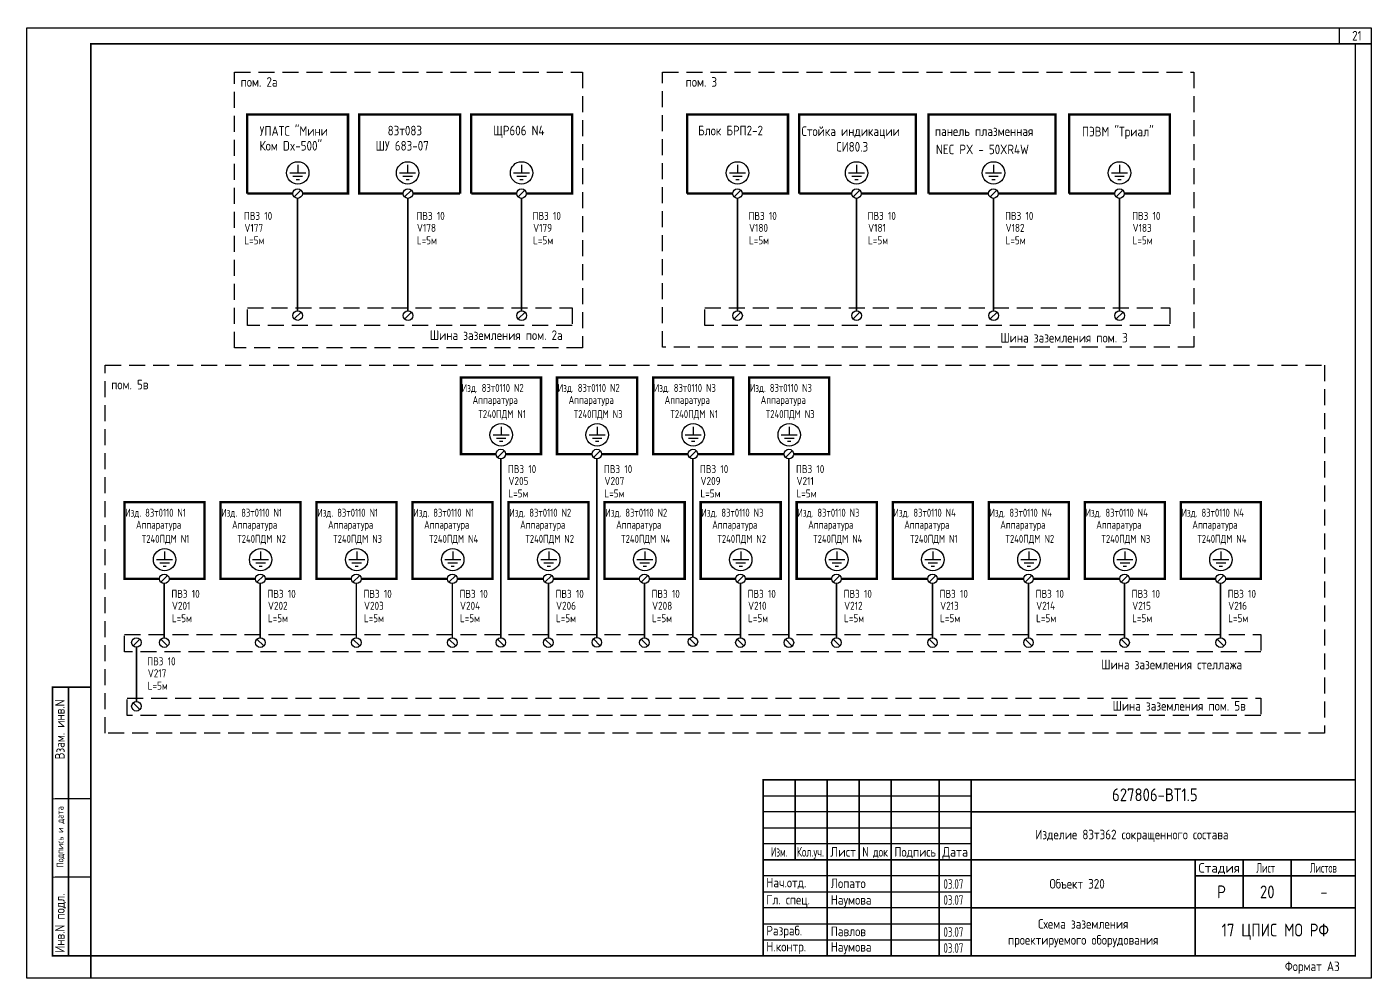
# Model space of a CAD drawing. Header units: millimetres. Extents: x -1014 to 2091, y -2505 to -1739.
# Drawn here: x 329.9 to 750.2, y -2505.4 to -2207.9 of the extents above; entities that cross this region are included whole.
import ezdxf
from ezdxf.enums import TextEntityAlignment as Align

# ---------------------------------------------------------------- set-up
doc = ezdxf.new("R2010")
doc.units = ezdxf.units.MM
doc.linetypes.add('DASHED', pattern=[0.75, 0.5, -0.25])
for name, color, linetype in [('Equipment', 7, 'Continuous'), ('FORMAT', 7, 'Continuous'), ('OBOR', 7, 'Continuous')]:
    doc.layers.add(name, color=color, linetype=linetype)
doc.styles.add('SIMPLEX', font='simplex.shx', dxfattribs={"width": 0.75})
doc.styles.add('SN', font='Simplex.shx', dxfattribs={"width": 0.8, "oblique": 15})
doc.styles.add('ЕСКД', font='simplex.shx', dxfattribs={"width": 0.8, "height": 2.5})

msp = doc.modelspace()

# ---------------------------------------------------------------- linework, layer by layer
at = {"linetype": 'Continuous'}
for points, const_width in [([(749.92, -2213.15), (739.92, -2213.15), (739.92, -2208.15)], 0.5), ([(349.92, -2414.15), (337.92, -2414.15), (337.92, -2498.15), (349.92, -2498.15)], 0.5), ([(342.92, -2414.15), (342.92, -2498.15)], 0.5), ([(337.81, -2449.08), (349.92, -2449.08)], 0.35), ([(337.81, -2473.58), (349.92, -2473.58)], 0.35), ([(694.92, -2473.15), (744.92, -2473.15)], 0.5)]:
    msp.add_lwpolyline(points, dxfattribs=dict(at, const_width=const_width))
at = {"layer": 'Equipment'}
for p, q in [((414.53, -2251.03), (414.53, -2253.53)), ((448.85, -2251.03), (448.85, -2253.53)), ((484.46, -2251.03), (484.46, -2253.53)), ((551.91, -2251.03), (551.91, -2253.53)), ((589.11, -2251.03), (589.11, -2253.53)), ((631.88, -2251.03), (631.88, -2253.53)), ((671.26, -2251.03), (671.26, -2253.53)), ((412.03, -2253.53), (417.03, -2253.53)), ((413.03, -2254.53), (416.03, -2254.53)), ((414.03, -2255.53), (415.03, -2255.53)), ((446.35, -2253.53), (451.35, -2253.53)), ((447.35, -2254.53), (450.35, -2254.53)), ((448.35, -2255.53), (449.35, -2255.53)), ((481.96, -2253.53), (486.96, -2253.53)), ((482.96, -2254.53), (485.96, -2254.53)), ((483.96, -2255.53), (484.96, -2255.53)), ((549.41, -2253.53), (554.41, -2253.53)), ((550.41, -2254.53), (553.41, -2254.53)), ((551.41, -2255.53), (552.41, -2255.53)), ((586.61, -2253.53), (591.61, -2253.53)), ((587.61, -2254.53), (590.61, -2254.53)), ((588.61, -2255.53), (589.61, -2255.53)), ((629.38, -2253.53), (634.38, -2253.53)), ((630.38, -2254.53), (633.38, -2254.53)), ((631.38, -2255.53), (632.38, -2255.53)), ((668.76, -2253.53), (673.76, -2253.53)), ((669.76, -2254.53), (672.76, -2254.53)), ((670.76, -2255.53), (671.76, -2255.53)), ((475.58, -2335.36), (480.58, -2335.36)), ((476.58, -2336.36), (479.58, -2336.36)), ((478.08, -2332.86), (478.08, -2335.36)), ((505.58, -2335.36), (510.58, -2335.36)), ((506.58, -2336.36), (509.58, -2336.36)), ((508.08, -2332.86), (508.08, -2335.36)), ((535.58, -2335.36), (540.58, -2335.36)), ((536.58, -2336.36), (539.58, -2336.36)), ((538.08, -2332.86), (538.08, -2335.36)), ((565.58, -2335.36), (570.58, -2335.36)), ((566.58, -2336.36), (569.58, -2336.36)), ((568.08, -2332.86), (568.08, -2335.36)), ((477.58, -2337.36), (478.58, -2337.36)), ((507.58, -2337.36), (508.58, -2337.36)), ((537.58, -2337.36), (538.58, -2337.36)), ((567.58, -2337.36), (568.58, -2337.36)), ((370.44, -2374.35), (375.44, -2374.35)), ((372.94, -2371.85), (372.94, -2374.35)), ((400.44, -2374.35), (405.44, -2374.35)), ((402.94, -2371.85), (402.94, -2374.35)), ((430.44, -2374.35), (435.44, -2374.35)), ((432.94, -2371.85), (432.94, -2374.35)), ((460.44, -2374.35), (465.44, -2374.35)), ((462.94, -2371.85), (462.94, -2374.35)), ((490.44, -2374.35), (495.44, -2374.35)), ((492.94, -2371.85), (492.94, -2374.35)), ((520.44, -2374.35), (525.44, -2374.35)), ((522.94, -2371.85), (522.94, -2374.35)), ((550.44, -2374.35), (555.44, -2374.35)), ((552.94, -2371.85), (552.94, -2374.35)), ((580.44, -2374.35), (585.44, -2374.35)), ((582.94, -2371.85), (582.94, -2374.35)), ((610.44, -2374.35), (615.44, -2374.35)), ((612.94, -2371.85), (612.94, -2374.35)), ((640.44, -2374.35), (645.44, -2374.35)), ((642.94, -2371.85), (642.94, -2374.35)), ((670.44, -2374.35), (675.44, -2374.35)), ((672.94, -2371.85), (672.94, -2374.35)), ((700.44, -2374.35), (705.44, -2374.35)), ((702.94, -2371.85), (702.94, -2374.35)), ((371.44, -2375.35), (374.44, -2375.35)), ((372.44, -2376.35), (373.44, -2376.35)), ((401.44, -2375.35), (404.44, -2375.35)), ((402.44, -2376.35), (403.44, -2376.35)), ((431.44, -2375.35), (434.44, -2375.35)), ((432.44, -2376.35), (433.44, -2376.35)), ((461.44, -2375.35), (464.44, -2375.35)), ((462.44, -2376.35), (463.44, -2376.35)), ((491.44, -2375.35), (494.44, -2375.35)), ((492.44, -2376.35), (493.44, -2376.35)), ((521.44, -2375.35), (524.44, -2375.35)), ((522.44, -2376.35), (523.44, -2376.35)), ((551.44, -2375.35), (554.44, -2375.35)), ((552.44, -2376.35), (553.44, -2376.35)), ((581.44, -2375.35), (584.44, -2375.35)), ((582.44, -2376.35), (583.44, -2376.35)), ((611.44, -2375.35), (614.44, -2375.35)), ((612.44, -2376.35), (613.44, -2376.35)), ((641.44, -2375.35), (644.44, -2375.35)), ((642.44, -2376.35), (643.44, -2376.35)), ((671.44, -2375.35), (674.44, -2375.35)), ((672.44, -2376.35), (673.44, -2376.35)), ((701.44, -2375.35), (704.44, -2375.35)), ((702.44, -2376.35), (703.44, -2376.35))]:
    msp.add_line(p, q, dxfattribs=at)
at = {"layer": 'Equipment', "linetype": 'DASHED', "ltscale": 10}
for points in [[(394.8, -2222.06), (503.46, -2222.06), (503.46, -2308.14), (394.8, -2308.14)], [(528.48, -2222.06), (694.52, -2222.06), (694.52, -2308.01), (528.48, -2308.01)], [(398.78, -2295.67), (500.23, -2295.67), (500.23, -2301.17), (398.78, -2301.17)], [(541.7, -2295.67), (687, -2295.67), (687, -2301.17), (541.7, -2301.17)], [(735.34, -2428.59), (354.37, -2428.59), (354.37, -2313.63), (735.34, -2313.63)], [(360.37, -2397.7), (715.4, -2397.7), (715.4, -2403.2), (360.37, -2403.2)], [(361.28, -2417.59), (715.4, -2417.59), (715.4, -2423.09), (361.28, -2423.09)]]:
    msp.add_lwpolyline(points, close=True, dxfattribs=at)
at = {"layer": 'Equipment'}
for points in [[(415.54, -2258.91), (413.42, -2261.03)], [(450.02, -2258.91), (447.9, -2261.03)], [(485.5, -2258.91), (483.38, -2261.03)], [(552.95, -2258.91), (550.83, -2261.03)], [(590.15, -2258.91), (588.03, -2261.03)], [(632.92, -2258.91), (630.8, -2261.03)], [(672.31, -2258.91), (670.18, -2261.03)], [(415.57, -2297.03), (413.45, -2299.15)], [(450.06, -2297.04), (447.94, -2299.16)], [(485.54, -2297.04), (483.42, -2299.16)], [(552.99, -2297.04), (550.87, -2299.16)], [(590.18, -2297.04), (588.06, -2299.16)], [(632.99, -2297.04), (630.87, -2299.16)], [(672.38, -2297.04), (670.25, -2299.16)], [(479.03, -2340.3), (476.91, -2342.43)], [(509.03, -2340.3), (506.91, -2342.43)], [(539.03, -2340.3), (536.91, -2342.43)], [(569.03, -2340.3), (566.91, -2342.43)], [(373.89, -2379.29), (371.77, -2381.41)], [(403.89, -2379.29), (401.77, -2381.41)], [(433.89, -2379.29), (431.77, -2381.41)], [(463.89, -2379.29), (461.77, -2381.41)], [(493.89, -2379.29), (491.77, -2381.41)], [(523.89, -2379.29), (521.77, -2381.41)], [(553.89, -2379.29), (551.77, -2381.41)], [(583.89, -2379.29), (581.77, -2381.41)], [(613.89, -2379.29), (611.77, -2381.41)], [(643.89, -2379.29), (641.77, -2381.41)], [(673.89, -2379.29), (671.77, -2381.41)], [(703.89, -2379.29), (701.77, -2381.41)], [(365.2, -2399.17), (363.08, -2401.3)], [(371.77, -2399.2), (373.89, -2401.32)], [(401.77, -2399.2), (403.89, -2401.32)], [(431.77, -2399.2), (433.89, -2401.32)], [(461.77, -2399.2), (463.89, -2401.32)], [(476.91, -2399.17), (479.03, -2401.29)], [(491.77, -2399.2), (493.89, -2401.32)], [(506.91, -2399.13), (509.03, -2401.25)], [(521.77, -2399.2), (523.89, -2401.32)], [(536.91, -2398.95), (539.03, -2401.07)], [(551.77, -2399.2), (553.89, -2401.32)], [(566.91, -2399.22), (569.03, -2401.34)], [(581.77, -2399.2), (583.89, -2401.32)], [(611.77, -2399.2), (613.89, -2401.32)], [(641.77, -2399.2), (643.89, -2401.32)], [(671.77, -2399.2), (673.89, -2401.32)], [(701.77, -2399.2), (703.89, -2401.32)], [(363.08, -2419.09), (365.2, -2421.21)]]:
    msp.add_lwpolyline(points, dxfattribs=at)
at = {"layer": 'Equipment', "const_width": 0.5}
for points in [[(414.48, -2261.47), (414.48, -2296.59)], [(448.96, -2261.47), (448.96, -2296.6)], [(484.44, -2261.47), (484.44, -2296.6)], [(551.89, -2261.47), (551.89, -2296.6)], [(589.09, -2261.47), (589.09, -2296.6)], [(631.86, -2261.47), (631.86, -2296.6)], [(671.25, -2261.47), (671.25, -2296.6)], [(477.97, -2342.86), (477.97, -2398.73)], [(507.97, -2342.86), (507.97, -2398.69)], [(537.97, -2342.86), (537.97, -2398.51)], [(567.97, -2342.86), (567.97, -2398.78)], [(372.83, -2381.85), (372.83, -2398.76)], [(402.83, -2381.85), (402.83, -2398.76)], [(432.83, -2381.85), (432.83, -2398.76)], [(462.83, -2381.85), (462.83, -2398.76)], [(492.83, -2381.85), (492.83, -2398.76)], [(522.83, -2381.85), (522.83, -2398.76)], [(552.83, -2381.85), (552.83, -2398.76)], [(582.83, -2381.85), (582.83, -2398.76)], [(612.83, -2381.85), (612.83, -2398.76)], [(642.83, -2381.85), (642.83, -2398.76)], [(672.83, -2381.85), (672.83, -2398.76)], [(702.83, -2381.85), (702.83, -2398.76)], [(364.14, -2401.74), (364.14, -2418.65)]]:
    msp.add_lwpolyline(points, dxfattribs=at)
at = {"layer": 'Equipment'}
for centre, radius in [((414.53, -2253.53), 3.5), ((448.85, -2253.53), 3.5), ((484.46, -2253.53), 3.5), ((551.91, -2253.53), 3.5), ((589.11, -2253.53), 3.5), ((631.88, -2253.53), 3.5), ((671.26, -2253.53), 3.5), ((414.48, -2259.97), 1.5), ((448.96, -2259.97), 1.5), ((484.44, -2259.97), 1.5), ((551.89, -2259.97), 1.5), ((589.09, -2259.97), 1.5), ((631.86, -2259.97), 1.5), ((671.25, -2259.97), 1.5), ((414.51, -2298.09), 1.5), ((449, -2298.1), 1.5), ((484.48, -2298.1), 1.5), ((551.93, -2298.1), 1.5), ((589.12, -2298.1), 1.5), ((631.93, -2298.1), 1.5), ((671.31, -2298.1), 1.5), ((478.08, -2335.36), 3.5), ((508.08, -2335.36), 3.5), ((538.08, -2335.36), 3.5), ((568.08, -2335.36), 3.5), ((477.97, -2341.36), 1.5), ((507.97, -2341.36), 1.5), ((537.97, -2341.36), 1.5), ((567.97, -2341.36), 1.5), ((372.94, -2374.35), 3.5), ((402.94, -2374.35), 3.5), ((432.94, -2374.35), 3.5), ((462.94, -2374.35), 3.5), ((492.94, -2374.35), 3.5), ((522.94, -2374.35), 3.5), ((552.94, -2374.35), 3.5), ((582.94, -2374.35), 3.5), ((612.94, -2374.35), 3.5), ((642.94, -2374.35), 3.5), ((672.94, -2374.35), 3.5), ((702.94, -2374.35), 3.5), ((372.83, -2380.35), 1.5), ((402.83, -2380.35), 1.5), ((432.83, -2380.35), 1.5), ((462.83, -2380.35), 1.5), ((492.83, -2380.35), 1.5), ((522.83, -2380.35), 1.5), ((552.83, -2380.35), 1.5), ((582.83, -2380.35), 1.5), ((612.83, -2380.35), 1.5), ((642.83, -2380.35), 1.5), ((672.83, -2380.35), 1.5), ((702.83, -2380.35), 1.5), ((364.14, -2400.24), 1.5), ((372.83, -2400.26), 1.5), ((402.83, -2400.26), 1.5), ((432.83, -2400.26), 1.5), ((462.83, -2400.26), 1.5), ((477.97, -2400.23), 1.5), ((492.83, -2400.26), 1.5), ((507.97, -2400.19), 1.5), ((522.83, -2400.26), 1.5), ((537.97, -2400.01), 1.5), ((552.83, -2400.26), 1.5), ((567.97, -2400.28), 1.5), ((582.83, -2400.26), 1.5), ((612.83, -2400.26), 1.5), ((642.83, -2400.26), 1.5), ((672.83, -2400.26), 1.5), ((702.83, -2400.26), 1.5), ((364.14, -2420.15), 1.5)]:
    msp.add_circle(centre, radius, dxfattribs=at)
at = {"layer": 'FORMAT', "ltscale": 10}
for p, q in [((559.92, -2448.15), (624.92, -2448.15)), ((624.92, -2453.15), (559.92, -2453.15)), ((559.92, -2458.15), (624.92, -2458.15)), ((624.92, -2463.15), (559.92, -2463.15)), ((624.92, -2473.15), (559.92, -2473.15)), ((559.92, -2478.15), (624.92, -2478.15)), ((624.92, -2483.15), (559.92, -2483.15)), ((559.92, -2488.15), (624.92, -2488.15)), ((559.92, -2493.15), (624.92, -2493.15))]:
    msp.add_line(p, q, dxfattribs=at)
msp.add_lwpolyline([(329.92, -2505.15), (329.92, -2208.15), (749.92, -2208.15), (749.92, -2505.15), (329.92, -2505.15)], dxfattribs=at)
at = {"layer": 'FORMAT', "ltscale": 10, "const_width": 0.5}
for points in [[(349.92, -2505.15), (349.92, -2213.15), (744.92, -2213.15), (744.92, -2498.15), (349.92, -2498.15)], [(559.92, -2498.15), (559.92, -2443.15), (744.92, -2443.15)], [(569.92, -2443.15), (569.92, -2468.15)], [(579.92, -2443.15), (579.92, -2498.15)], [(589.92, -2443.15), (589.92, -2468.15)], [(599.92, -2443.15), (599.92, -2498.15)], [(614.92, -2443.15), (614.92, -2498.15)], [(624.92, -2443.15), (624.92, -2498.15)], [(624.92, -2453.15), (744.92, -2453.15)], [(559.92, -2468.15), (744.92, -2468.15)], [(694.92, -2468.15), (694.92, -2498.15)], [(709.92, -2468.15), (709.92, -2483.15)], [(724.92, -2468.15), (724.92, -2483.15)], [(624.92, -2483.15), (744.92, -2483.15)]]:
    msp.add_lwpolyline(points, dxfattribs=at)
at = {"layer": 'FORMAT', "linetype": 'Continuous', "const_width": 0.5}
msp.add_lwpolyline([(337.92, -2414.15), (349.92, -2414.15)], dxfattribs=at)
at = {"layer": 'FORMAT', "linetype": 'Continuous'}
for points in [[(349.92, -2498.15), (337.92, -2498.15), (337.92, -2414.15)], [(342.92, -2414.15), (342.92, -2498.15)], [(349.92, -2449.08), (338.7, -2449.08)], [(349.92, -2473.58), (338.7, -2473.58)], [(694.92, -2473.15), (744.92, -2473.15)]]:
    msp.add_lwpolyline(points, dxfattribs=at)
at = {"layer": 'OBOR', "color": 0, "const_width": 0.75}
for points in [[(398.73, -2259.97), (398.73, -2259.97), (398.73, -2235.24), (430.23, -2235.24), (430.23, -2259.97), (415.98, -2259.97)], [(447.46, -2259.97), (433.73, -2259.97), (433.73, -2235.24), (465.23, -2235.24), (465.23, -2259.97), (465.23, -2259.97)], [(468.73, -2259.97), (468.73, -2259.97), (468.73, -2235.24), (500.23, -2235.24), (500.23, -2259.97), (485.94, -2259.97)], [(536.18, -2259.97), (536.18, -2259.97), (536.18, -2235.24), (567.68, -2235.24), (567.68, -2259.97), (553.39, -2259.97)], [(571.18, -2259.97), (571.18, -2259.97), (571.18, -2235.24), (607.61, -2235.24), (607.61, -2259.97), (590.59, -2259.97)], [(611.59, -2259.97), (611.59, -2259.97), (611.59, -2235.24), (651.27, -2235.24), (651.27, -2259.97), (633.36, -2259.97)], [(655.5, -2259.97), (655.5, -2259.97), (655.5, -2235.24), (687, -2235.24), (687, -2259.97), (672.75, -2259.97)], [(412.98, -2259.97), (398.73, -2259.97)], [(465.23, -2259.97), (450.46, -2259.97)], [(482.94, -2259.97), (468.73, -2259.97)], [(550.39, -2259.97), (536.18, -2259.97)], [(587.59, -2259.97), (571.18, -2259.97)], [(630.36, -2259.97), (611.59, -2259.97)], [(669.75, -2259.97), (655.5, -2259.97)], [(669.75, -2259.97), (655.5, -2259.97)], [(476.53, -2341.36), (465.53, -2341.36), (465.53, -2317.44), (490.53, -2317.44), (490.53, -2341.36), (479.53, -2341.36)], [(506.53, -2341.36), (495.53, -2341.36), (495.53, -2317.44), (520.53, -2317.44), (520.53, -2341.36), (509.53, -2341.36)], [(536.53, -2341.36), (525.53, -2341.36), (525.53, -2317.44), (550.53, -2317.44), (550.53, -2341.36), (539.53, -2341.36)], [(566.53, -2341.36), (555.53, -2341.36), (555.53, -2317.44), (580.53, -2317.44), (580.53, -2341.36), (569.53, -2341.36)], [(371.4, -2380.35), (360.4, -2380.35), (360.4, -2356.42), (385.4, -2356.42), (385.4, -2380.35), (374.4, -2380.35)], [(401.4, -2380.35), (390.4, -2380.35), (390.4, -2356.42), (415.4, -2356.42), (415.4, -2380.35), (404.4, -2380.35)], [(431.4, -2380.35), (420.4, -2380.35), (420.4, -2356.42), (445.4, -2356.42), (445.4, -2380.35), (434.4, -2380.35)], [(461.4, -2380.35), (450.4, -2380.35), (450.4, -2356.42), (475.4, -2356.42), (475.4, -2380.35), (464.4, -2380.35)], [(491.4, -2380.35), (480.4, -2380.35), (480.4, -2356.42), (505.4, -2356.42), (505.4, -2380.35), (494.4, -2380.35)], [(521.4, -2380.35), (510.4, -2380.35), (510.4, -2356.42), (535.4, -2356.42), (535.4, -2380.35), (524.4, -2380.35)], [(551.4, -2380.35), (540.4, -2380.35), (540.4, -2356.42), (565.4, -2356.42), (565.4, -2380.35), (554.4, -2380.35)], [(581.4, -2380.35), (570.4, -2380.35), (570.4, -2356.42), (595.4, -2356.42), (595.4, -2380.35), (584.4, -2380.35)], [(611.4, -2380.35), (600.4, -2380.35), (600.4, -2356.42), (625.4, -2356.42), (625.4, -2380.35), (614.4, -2380.35)], [(641.4, -2380.35), (630.4, -2380.35), (630.4, -2356.42), (655.4, -2356.42), (655.4, -2380.35), (644.4, -2380.35)], [(671.4, -2380.35), (660.4, -2380.35), (660.4, -2356.42), (685.4, -2356.42), (685.4, -2380.35), (674.4, -2380.35)], [(701.4, -2380.35), (690.4, -2380.35), (690.4, -2356.42), (715.4, -2356.42), (715.4, -2380.35), (704.4, -2380.35)]]:
    msp.add_lwpolyline(points, dxfattribs=at)

# ---------------------------------------------------------------- texts
at = {"layer": 'Equipment', "style": 'SIMPLEX', "width": 0.8}
for s, p in [('пом. 2а', (396.68, -2223.6)), ('пом. 3', (535.71, -2223.6)), ('УПАТС "Мини ', (402.59, -2238.92)), ('83т083', (442.61, -2238.8)), ('ЩР606 N4', (475.62, -2238.78)), ('Блок БРП2-2', (539.59, -2238.78)), ('Стойка индикации', (571.92, -2238.99)), ('панель плазменная', (613.59, -2238.99)), ('ПЭВМ "Триал"', (659.51, -2239.11)), ('Ком Dx-500"', (402.59, -2243.54)), ('ШУ 683-07', (438.84, -2243.54)), ('СИ80.3', (582.77, -2243.86)), ('NEC PX - 50XR4W', (613.91, -2244.67)), ('пом. 5в', (356.25, -2318.16))]:
    msp.add_text(s, height=3, dxfattribs=at).set_placement(p, align=Align.TOP_LEFT)
for s, p in [('ПВ3 10', (397.71, -2268.95)), ('ПВ3 10', (451.6, -2268.95)), ('ПВ3 10', (487.9, -2268.95)), ('ПВ3 10', (555.35, -2268.95)), ('ПВ3 10', (592.55, -2268.95)), ('ПВ3 10', (635.5, -2268.95)), ('ПВ3 10', (675.19, -2268.95)), ('V177', (397.88, -2272.69)), ('L=5м', (397.85, -2276.57)), ('V178', (451.77, -2272.69)), ('L=5м', (451.74, -2276.57)), ('V179', (488.07, -2272.69)), ('L=5м', (488.05, -2276.57)), ('V180', (555.52, -2272.69)), ('L=5м', (555.5, -2276.57)), ('V181', (592.72, -2272.69)), ('L=5м', (592.69, -2276.57)), ('V182', (635.67, -2272.69)), ('L=5м', (635.65, -2276.57)), ('V183', (675.35, -2272.69)), ('L=5м', (675.33, -2276.57)), ('ПВ3 10', (480.19, -2348.05)), ('ПВ3 10', (510.19, -2348.05)), ('ПВ3 10', (540.19, -2348.05)), ('ПВ3 10', (570.19, -2348.05)), ('V205', (480.36, -2351.78)), ('V207', (510.36, -2351.78)), ('V209', (540.36, -2351.78)), ('V211', (570.36, -2351.78)), ('L=5м', (480.33, -2355.67)), ('L=5м', (510.33, -2355.67)), ('L=5м', (540.33, -2355.67)), ('L=5м', (570.33, -2355.67)), ('ПВ3 10', (375.05, -2387.03)), ('ПВ3 10', (405.05, -2387.03)), ('ПВ3 10', (435.05, -2387.03)), ('ПВ3 10', (465.05, -2387.03)), ('ПВ3 10', (495.05, -2387.03)), ('ПВ3 10', (525.05, -2387.03)), ('ПВ3 10', (555.05, -2387.03)), ('ПВ3 10', (585.05, -2387.03)), ('ПВ3 10', (615.05, -2387.03)), ('ПВ3 10', (645.05, -2387.03)), ('ПВ3 10', (675.05, -2387.03)), ('ПВ3 10', (705.05, -2387.03)), ('V201', (375.22, -2390.76)), ('V202', (405.22, -2390.76)), ('V203', (435.22, -2390.76)), ('V204', (465.22, -2390.76)), ('V206', (495.22, -2390.76)), ('V208', (525.22, -2390.76)), ('V210', (555.22, -2390.76)), ('V212', (585.22, -2390.76)), ('V213', (615.22, -2390.76)), ('V214', (645.22, -2390.76)), ('V215', (675.22, -2390.76)), ('V216', (705.22, -2390.76)), ('L=5м', (375.2, -2394.65)), ('L=5м', (405.2, -2394.65)), ('L=5м', (435.2, -2394.65)), ('L=5м', (465.2, -2394.65)), ('L=5м', (495.2, -2394.65)), ('L=5м', (525.2, -2394.65)), ('L=5м', (555.2, -2394.65)), ('L=5м', (585.2, -2394.65)), ('L=5м', (615.2, -2394.65)), ('L=5м', (645.2, -2394.65)), ('L=5м', (675.2, -2394.65)), ('L=5м', (705.2, -2394.65)), ('ПВ3 10', (367.51, -2408.11)), ('V217', (367.68, -2411.85)), ('L=5м', (367.66, -2415.74))]:
    msp.add_text(s, height=2.5, dxfattribs=at).set_placement(p, align=Align.BOTTOM_LEFT)
for s, p in [('Шина заземления пом. 2а', (476.55, -2302.72)), ('Шина заземления пом. 3', (653.95, -2303.51)), ('Шина заземления стеллажа', (687.56, -2405.62)), ('Шина заземления пом. 5в', (689.89, -2418.53))]:
    msp.add_text(s, height=3, dxfattribs=at).set_placement(p, align=Align.TOP_CENTER)
at = {"layer": 'Equipment', "style": 'ЕСКД', "width": 0.75}
for s, p in [('Изд. 83т0110 N2', (465.76, -2321.95)), ('Изд. 83т0110 N2', (495.76, -2321.95)), ('Изд. 83т0110 N3', (525.76, -2321.95)), ('Изд. 83т0110 N3', (555.76, -2321.95)), ('Аппаратура', (469.14, -2325.69)), ('Аппаратура', (499.14, -2325.69)), ('Аппаратура', (529.14, -2325.69)), ('Аппаратура', (559.14, -2325.69)), ('Изд. 83т0110 N1', (360.62, -2360.94)), ('Изд. 83т0110 N1', (390.62, -2360.94)), ('Изд. 83т0110 N1', (420.62, -2360.94)), ('Изд. 83т0110 N1', (450.62, -2360.94)), ('Изд. 83т0110 N2', (480.62, -2360.94)), ('Изд. 83т0110 N2', (510.62, -2360.94)), ('Изд. 83т0110 N3', (540.62, -2360.94)), ('Изд. 83т0110 N3', (570.62, -2360.94)), ('Изд. 83т0110 N4', (600.62, -2360.94)), ('Изд. 83т0110 N4', (630.62, -2360.94)), ('Изд. 83т0110 N4', (660.62, -2360.94)), ('Изд. 83т0110 N4', (690.62, -2360.94)), ('Аппаратура', (364, -2364.67)), ('Аппаратура', (394, -2364.67)), ('Аппаратура', (424, -2364.67)), ('Аппаратура', (454, -2364.67)), ('Аппаратура', (484, -2364.67)), ('Аппаратура', (514, -2364.67)), ('Аппаратура', (544, -2364.67)), ('Аппаратура', (574, -2364.67)), ('Аппаратура', (604, -2364.67)), ('Аппаратура', (634, -2364.67)), ('Аппаратура', (664, -2364.67)), ('Аппаратура', (694, -2364.67))]:
    msp.add_text(s, height=2.5, dxfattribs=at).set_placement(p)
for s, p in [('Т240ПДМ N1', (478.38, -2328.87)), ('Т240ПДМ N3', (508.38, -2328.87)), ('Т240ПДМ N1', (538.38, -2328.87)), ('Т240ПДМ N3', (568.38, -2328.87)), ('Т240ПДМ N1', (373.24, -2367.86)), ('Т240ПДМ N2', (403.24, -2367.86)), ('Т240ПДМ N3', (433.24, -2367.86)), ('Т240ПДМ N4', (463.24, -2367.86)), ('Т240ПДМ N2', (493.24, -2367.86)), ('Т240ПДМ N4', (523.24, -2367.86)), ('Т240ПДМ N2', (553.24, -2367.86)), ('Т240ПДМ N4', (583.24, -2367.86)), ('Т240ПДМ N1', (613.24, -2367.86)), ('Т240ПДМ N2', (643.24, -2367.86)), ('Т240ПДМ N3', (673.24, -2367.86)), ('Т240ПДМ N4', (703.24, -2367.86))]:
    msp.add_text(s, height=2.5, dxfattribs=at).set_placement(p, align=Align.MIDDLE_CENTER)
at = {"layer": 'FORMAT', "style": 'SN', "width": 0.8}
for s, height, p in [('21', 3, (745.42, -2210.65)), ('Р', 4, (703.13, -2478.15)), ('20', 4, (717.42, -2478.15)), ('-', 4, (735.13, -2478.15))]:
    msp.add_text(s, height=height, dxfattribs=at).set_placement(p, align=Align.MIDDLE)
at = {"layer": 'FORMAT', "linetype": 'Continuous', "style": 'SN', "width": 0.8}
for s, p in [('Взам. инв.N', (341.7, -2436.73)), ('Инв.N подл.', (341.7, -2497.15))]:
    msp.add_text(s, height=3, rotation=90, dxfattribs=at).set_placement(p)
at = {"layer": 'FORMAT', "style": 'SIMPLEX', "width": 0.8}
msp.add_text('627806-ВТ1.5', height=4, dxfattribs=at).set_placement((682.29, -2449.82), align=Align.CENTER)
at = {"layer": 'FORMAT', "linetype": 'Continuous', "style": 'SN', "width": 0.8}
msp.add_text('Подпись и дата', height=2.1, rotation=90, dxfattribs=at).set_placement((341.35, -2460.98), align=Align.CENTER)
at = {"layer": 'FORMAT', "linetype": 'Continuous', "style": 'SN'}
for s, width, p in [('Изделие 83т362 сокращенного состава', 0.8, (644.97, -2461.73)), ('Нач.отд.', 0.8, (560.92, -2476.76)), ('Лопато', 0.8, (581.04, -2476.98)), ('03.07', 0.65, (616.24, -2477.19)), ('Объект 320', 0.8, (649.39, -2477.12)), ('Гл. спец.', 0.8, (560.92, -2482.09)), ('Наумова', 0.8, (581.04, -2482.15)), ('03.07', 0.65, (616.24, -2482.19)), ('Разраб.    ', 0.8, (560.92, -2491.76)), ('Павлов', 0.8, (581.04, -2491.99)), ('03.07', 0.65, (616.24, -2492.19)), ('Н.контр.', 0.8, (560.92, -2496.77)), ('Наумова', 0.8, (581.04, -2496.84)), ('03.07', 0.65, (616.24, -2497.19)), ('Формат А3', 0.8, (722.92, -2502.91))]:
    msp.add_text(s, height=3, dxfattribs=dict(at, width=width)).set_placement(p)
at = {"layer": 'FORMAT', "linetype": 'Continuous', "style": 'SN', "width": 0.622222}
for s, p in [('Изм.', (564.92, -2467.15)), ('Лист', (716.92, -2472.15)), ('Листов', (734.92, -2472.15))]:
    msp.add_text(s, height=3, dxfattribs=at).set_placement(p, align=Align.CENTER)
at = {"layer": 'FORMAT', "linetype": 'Continuous', "style": 'SN'}
for s, width, p, p2 in [('Кол.уч.', 0.589109, (570.42, -2467.15), (578.92, -2467.15)), ('Лист', 0.666667, (580.92, -2467.15), (588.92, -2467.15)), ('N док', 0.589474, (590.92, -2467.15), (598.92, -2467.15)), ('Подпись', 0.684211, (600.92, -2467.15), (613.92, -2467.15)), ('Дата', 0.622222, (615.92, -2467.15), (623.92, -2467.15)), ('Стадия', 0.745902, (695.92, -2472.15), (708.92, -2472.15))]:
    msp.add_text(s, height=3, dxfattribs=dict(at, width=width)).set_placement(p, p2, align=Align.FIT)
at = {"layer": 'FORMAT', "style": 'ЕСКД', "width": 0.8}
for s, p in [('Схема заземления', (659.92, -2488.15)), ('проектируемого оборудования', (659.92, -2493.15))]:
    msp.add_text(s, height=3, dxfattribs=at).set_placement(p, align=Align.MIDDLE_CENTER)
at = {"layer": 'FORMAT', "linetype": 'Continuous', "ltscale": 10, "style": 'SN', "width": 0.8}
msp.add_text('17 ЦПИС МО РФ', height=4, dxfattribs=at).set_placement((719.92, -2490.6), align=Align.MIDDLE)

doc.saveas('drawing.dxf')
